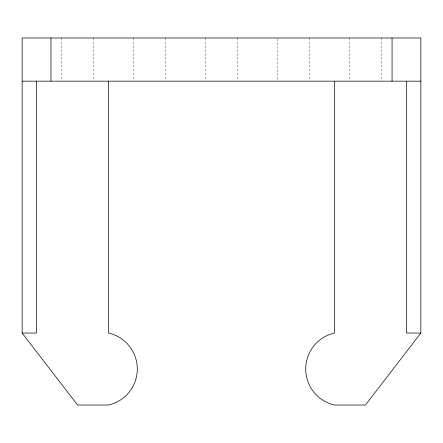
<?xml version="1.0" encoding="UTF-8"?>
<svg xmlns="http://www.w3.org/2000/svg" width="443" height="443" viewBox="0 0 443 443"><rect width="100%" height="100%" fill="white"/><g stroke="black" fill="none" stroke-linecap="round" stroke-linejoin="round"><path stroke-width="0.33" stroke-dasharray="2.21 1.66" d="M381.157 37.982L381.157 80.476M349.71 37.982L349.71 80.476M309.192 37.982L309.192 80.476M277.744 38.668L277.744 80.476M237.21 37.982L237.21 80.476M205.79 37.982L205.79 80.476M165.283 37.982L165.283 80.476M133.78 37.982L133.78 80.476M93.384 37.982L93.384 80.476M61.743 37.982L61.743 80.476"/><path stroke-width="0.66" d="M108.513 81.163L108.513 333.047A36.885 36.885 0 0 1 108.513 405.018L77.564 405.018L22.15 333.047L22.15 37.982L420.85 37.982L420.85 333.047L365.436 405.018L334.487 405.018A36.885 36.885 0 0 1 334.487 333.047L334.487 81.163M22.15 81.163L420.85 81.163M22.15 333.047L36.542 333.047L36.542 81.163M420.85 333.047L406.458 333.047L406.458 81.163M392.061 37.982L392.061 81.163M50.939 37.982L50.939 81.163"/></g></svg>
